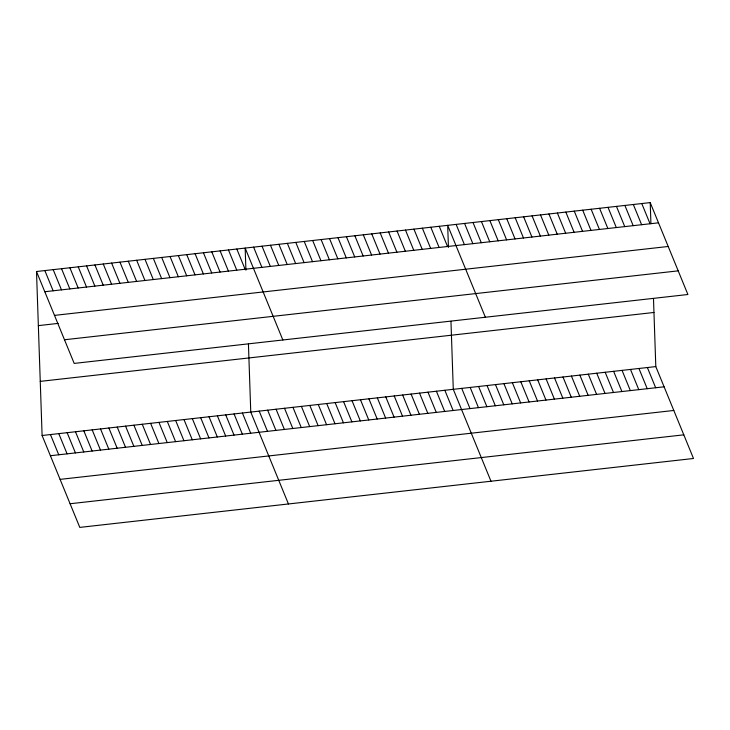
<?xml version="1.0" encoding="UTF-8"?>
<svg xmlns="http://www.w3.org/2000/svg" width="730" height="730" viewBox="0 0 730 730"><rect width="100%" height="100%" fill="white"/><g stroke="black" fill="none" stroke-linecap="round" stroke-linejoin="round"><path stroke-width="1.09" d="M36.5 271.514L650.211 202.602L687.897 294.5L74.195 363.412L36.5 271.514L42.103 435.5L79.789 527.398L693.5 458.486L655.805 366.588L653.487 298.534M44.795 291.735L658.506 222.823M54.494 315.387L668.205 246.475M38.352 325.626L58.172 323.399M64.496 339.76L678.197 270.848M40.25 381.379L653.961 312.467M42.103 435.5L655.805 366.588M50.397 455.721L664.099 386.809M60.097 479.373L673.808 410.461M70.089 503.746L683.8 434.834M641.77 203.551L650.065 223.772M633.33 204.491L641.624 224.721M624.889 205.44L633.184 225.67M616.458 206.389L624.752 226.619M608.017 207.338L616.312 227.559M599.576 208.287L607.871 228.508M591.136 209.236L599.43 229.457M582.695 210.176L590.99 230.406M647.373 367.528L655.668 387.758M638.933 368.477L647.227 388.707M574.264 211.125L582.558 231.355M630.492 369.426L638.786 389.656M565.823 212.074L574.118 232.304M622.051 370.375L630.346 390.596M557.382 213.023L565.677 233.244M613.62 371.324L621.914 391.545M548.942 213.972L557.236 234.193M605.179 372.273L613.474 392.494M540.51 214.921L548.805 235.142M596.739 373.212L605.033 393.443M532.07 215.87L540.364 236.091M523.629 216.81L531.924 237.04M588.298 374.161L596.592 394.392M579.857 375.111L588.152 395.341M515.188 217.759L523.483 237.989M571.426 376.06L579.72 396.28M506.757 218.708L515.052 238.938M498.316 219.657L506.611 239.878M562.985 377.009L571.28 397.229M554.544 377.957L562.839 398.178M489.876 220.606L498.17 240.827M546.104 378.906L554.398 399.127M481.435 221.555L489.73 241.776M537.672 379.846L545.967 400.077M473.003 222.495L481.298 242.725M529.232 380.795L537.526 401.026M464.563 223.444L472.858 243.674M520.791 381.744L529.086 401.974M456.122 224.393L464.417 244.623M512.351 382.693L520.645 402.914M485.377 317.249L447.682 225.342L448.439 247.424M439.241 226.291L447.545 246.512M503.919 383.642L512.214 403.863M495.478 384.591L503.773 404.812M430.81 227.24L439.104 247.461M487.038 385.531L495.332 405.761M422.369 228.18L430.663 248.41M413.928 229.129L422.223 249.359M478.597 386.48L486.892 406.71M470.166 387.429L478.46 407.659M405.488 230.078L413.782 250.308M461.725 388.378L470.02 408.599M397.056 231.027L405.351 251.248M490.98 481.225L453.284 389.327L450.957 321.273M388.615 231.976L396.91 252.197M444.844 390.276L453.138 410.497M380.175 232.925L388.47 253.146M436.403 391.216L444.698 411.446M371.734 233.865L380.029 254.095M427.972 392.165L436.266 412.395M363.303 234.814L371.597 255.044M354.862 235.763L363.157 255.993M419.531 393.114L427.826 413.344M411.09 394.063L419.385 414.284M346.421 236.712L354.716 256.933M402.65 395.012L410.944 415.233M337.981 237.661L346.276 257.882M329.549 238.61L337.844 258.831M394.218 395.961L402.513 416.182M385.778 396.901L394.072 417.131M321.109 239.559L329.403 259.78M377.337 397.85L385.632 418.08M312.668 240.499L320.963 260.729M368.896 398.799L377.191 419.029M304.227 241.448L312.522 261.678M360.465 399.748L368.76 419.969M295.787 242.396L304.091 262.627M352.024 400.697L360.319 420.918M287.355 243.345L295.65 263.566M343.584 401.646L351.878 421.867M278.915 244.295L287.209 264.515M270.474 245.243L278.769 265.464M335.143 402.595L343.438 422.816M326.712 403.535L335.006 423.765M262.034 246.183L270.328 266.413M318.271 404.484L326.565 424.714M253.602 247.132L261.897 267.363M282.857 339.988L245.161 248.081L245.919 270.173M309.83 405.433L318.125 425.663M301.39 406.382L309.684 426.603M236.812 249.021L245.107 269.242M228.472 249.961L236.766 270.182M292.949 407.331L301.253 427.552M220.122 250.892L228.417 271.122M284.517 408.28L292.812 428.501M211.773 251.832L220.068 272.053M276.077 409.22L284.371 429.45M203.433 252.772L211.727 272.993M267.636 410.169L275.931 430.399M195.083 253.702L203.378 273.933M259.196 411.118L267.49 431.348M186.734 254.642L195.029 274.863M288.45 503.974L250.764 412.067L248.437 344.012M178.385 255.582L186.688 275.803M242.415 413.007L250.709 433.228M170.044 256.513L178.339 276.743M234.065 413.937L242.36 434.168M161.695 257.453L169.99 277.683M225.725 414.877L234.02 435.107M153.346 258.393L161.64 278.614M217.376 415.817L225.67 436.038M145.005 259.332L153.3 279.553M209.026 416.748L217.321 436.978M136.656 260.263L144.951 280.493M200.686 417.688L208.981 437.918M128.307 261.203L136.601 281.424M192.337 418.628L200.631 438.849M119.966 262.143L128.261 282.364M183.987 419.567L192.282 439.788M111.617 263.074L119.912 283.304M175.647 420.498L183.942 440.728M103.268 264.014L111.562 284.244M167.298 421.438L175.592 441.659M94.927 264.954L103.222 285.174M158.948 422.378L167.243 442.599M86.578 265.893L94.873 286.114M150.608 423.309L158.903 443.539M78.229 266.824L86.523 287.054M142.259 424.249L150.553 444.479M69.888 267.764L78.183 287.985M133.909 425.188L142.204 445.409M61.539 268.704L69.834 288.925M125.569 426.128L133.864 446.349M53.19 269.635L61.484 289.865M117.22 427.059L125.514 447.289M44.849 270.575L53.144 290.805M108.87 427.999L117.165 448.22M100.521 428.939L108.825 449.16M92.181 429.87L100.475 450.1M83.831 430.81L92.126 451.04M75.482 431.749L83.777 451.97M67.142 432.68L75.436 452.91M58.792 433.62L67.087 453.85M50.443 434.56L58.738 454.781M650.211 202.602L650.923 223.581"/></g></svg>
